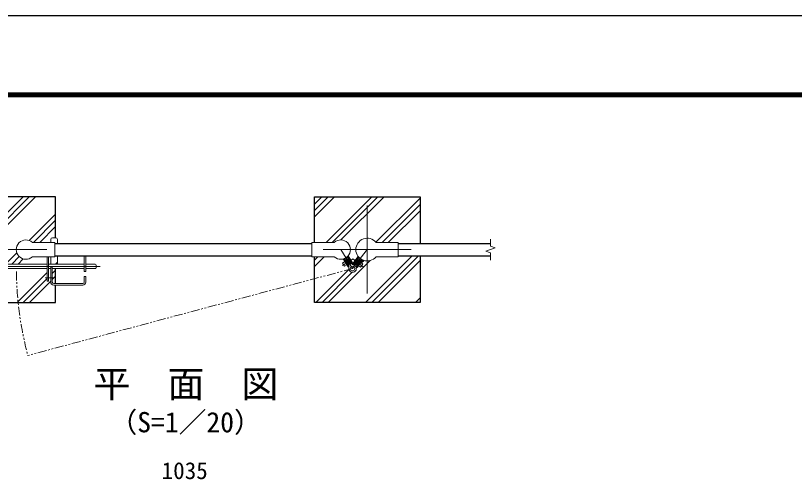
# Model space of a CAD drawing. Units: millimetres, scale not verified. Extents: x -4200 to 4200, y -2970 to 2970.
# Drawn here: x -2583 to -371, y 1652 to 2970 of the extents above; entities that cross this region are included whole.
import ezdxf
from ezdxf.enums import TextEntityAlignment as Align

# ---------------------------------------------------------------- set-up
doc = ezdxf.new("R2010")
doc.units = ezdxf.units.MM
doc.header["$LTSCALE"] = 10
doc.linetypes.add('USER1', pattern=[50.8, 31.75, -6.35, 6.35, -6.35])
doc.linetypes.add('USER2', pattern=[5, 2.5, -0.5, 0.5, -0.5, 0.5, -0.5])
for name, color, linetype, lineweight in [('0-0_D-TTL-TXT', 7, 'Continuous', 25), ('0-1_D-BMK', 2, 'USER1', 13), ('0-2_D-STR1', 1, 'Continuous', 25), ('0-3_D-STR3', 3, 'Continuous', 13), ('0-4_D-DCR-HCH', 7, 'Continuous', 13), ('0-6_D-STR4', 7, 'Continuous', 25), ('0-7_D-STR-DIM', 7, 'Continuous', 13), ('0-C_D-TTL', 7, 'Continuous', 25)]:
    doc.layers.add(name, color=color, linetype=linetype, lineweight=lineweight)
doc.styles.add('ＭＳ ゴシック', font='')
doc.styles.get('ＭＳ ゴシック').set_extended_font_data('MS Gothic')

msp = doc.modelspace()

# ---------------------------------------------------------------- linework, layer by layer
at = {"layer": '0-1_D-BMK'}
for p, q in [((-1584.05, 2429.85), (-1584.05, 2179.85)), ((-2744.05, 2304.85), (-2494.05, 2304.85)), ((-1709.05, 2304.85), (-1459.05, 2304.85)), ((-1659.2, 2304.85), (-1625.78, 2251.04)), ((-1584.05, 2304.85), (-1625.78, 2251.04)), ((-1624.2, 2278.85), (-1654.64, 2259.95)), ((-1624.56, 2278.95), (-1595.11, 2256.11)), ((-2660.36, 2257.15), (-2342.7, 2257.15)), ((-2498.82, 2224.65), (-2473.68, 2224.65))]:
    msp.add_line(p, q, dxfattribs=at)
at = {"layer": '0-1_D-BMK', "linetype": 'USER2'}
msp.add_line((-1625.78, 2251.04), (-2547.79, 2003.98), dxfattribs=at)
msp.add_arc((-1625.78, 2251.04), 954.54, 180.5332, 195, dxfattribs=at)
at = {"layer": '0-2_D-STR1'}
for p, q in [((-2470.9, 2322.35), (-1741.7, 2322.35)), ((-1496.55, 2322.35), (-1234.05, 2322.35)), ((-2470.9, 2287.35), (-1741.7, 2287.35)), ((-1496.55, 2287.35), (-1234.05, 2287.35))]:
    msp.add_line(p, q, dxfattribs=at)
at = {"layer": '0-3_D-STR3'}
for p, q in [((-2534.9, 2325.2), (-2470.9, 2325.2)), ((-2482.9, 2333.65), (-2482.9, 2325.2)), ((-2477.9, 2338.65), (-2468.9, 2338.65)), ((-2463.9, 2333.65), (-2463.9, 2322.35)), ((-1677.69, 2325.2), (-1741.7, 2325.2)), ((-1558.9, 2325.2), (-1496.55, 2325.2)), ((-2488.9, 2284.5), (-2488.9, 2214.65)), ((-2482.9, 2284.5), (-2482.9, 2263.65)), ((-2463.9, 2287.35), (-2463.9, 2263.65)), ((-2387.9, 2287.35), (-2387.9, 2242.15)), ((-2383.4, 2287.35), (-2383.4, 2242.15)), ((-1638.24, 2255.37), (-1652.42, 2278.2)), ((-1636.31, 2256.62), (-1650.13, 2278.89)), ((-1647.8, 2278.91), (-1648.12, 2277.54)), ((-1647.8, 2278.91), (-1641, 2283.14)), ((-1641, 2283.14), (-1639.62, 2282.81)), ((-1640, 2279.63), (-1638.3, 2280.69)), ((-1640, 2279.63), (-1630.51, 2264.34)), ((-1626.11, 2262.95), (-1639.94, 2285.22)), ((-1639.62, 2282.81), (-1627.98, 2264.07)), ((-1624.16, 2264.17), (-1638.31, 2286.96)), ((-1625.02, 2265.55), (-1609.76, 2285.23)), ((-1624.21, 2262.85), (-1608.27, 2283.41)), ((-1610.24, 2279.23), (-1608.66, 2278.01)), ((-1607.31, 2281.38), (-1600.98, 2276.48)), ((-2616.75, 2263.65), (-2493.4, 2263.65)), ((-2488.9, 2263.65), (-2387.9, 2263.65)), ((-2383.4, 2263.65), (-2356.4, 2263.65)), ((-2353.4, 2260.65), (-2353.4, 2253.65)), ((-1654.11, 2266.71), (-1647.73, 2270.66)), ((-1648.3, 2257.36), (-1654.11, 2266.71)), ((-1648.3, 2257.36), (-1641.93, 2261.32)), ((-1648.12, 2277.54), (-1636.48, 2258.79)), ((-1646.8, 2275.41), (-1645.1, 2276.47)), ((-1645.78, 2271.88), (-1644.93, 2272.4)), ((-1645.1, 2276.47), (-1635.6, 2261.18)), ((-1639.13, 2263.06), (-1644.93, 2272.4)), ((-1639.98, 2262.53), (-1639.13, 2263.06)), ((-1636.31, 2256.62), (-1638.26, 2255.41)), ((-1637.3, 2260.12), (-1635.6, 2261.18)), ((-1630.51, 2264.34), (-1628.81, 2265.4)), ((-1626.11, 2262.95), (-1624.16, 2264.17)), ((-1624.21, 2262.85), (-1625.12, 2263.57)), ((-1621.27, 2265.01), (-1619.69, 2263.78)), ((-1608.66, 2278.01), (-1619.69, 2263.78)), ((-1603.92, 2274.33), (-1614.95, 2260.1)), ((-1614.95, 2260.1), (-1613.37, 2258.88)), ((-1614.72, 2255.5), (-1598.78, 2276.06)), ((-1600.81, 2275.08), (-1614.33, 2257.64)), ((-1612.9, 2254.09), (-1596.65, 2275.06)), ((-1611.34, 2261.5), (-1604.6, 2270.19)), ((-1611.34, 2261.5), (-1610.55, 2260.88)), ((-1608.73, 2259.47), (-1602.8, 2254.88)), ((-1604.6, 2270.19), (-1603.81, 2269.58)), ((-1603.92, 2274.33), (-1602.34, 2273.1)), ((-1602.8, 2254.88), (-1596.06, 2263.57)), ((-1601.99, 2268.17), (-1596.06, 2263.57)), ((-1600.98, 2276.48), (-1600.81, 2275.08)), ((-2616.75, 2250.65), (-2493.4, 2250.65)), ((-2488.9, 2250.65), (-2482.9, 2250.65)), ((-2482.9, 2255.65), (-2482.9, 2212.65)), ((-2482.9, 2255.65), (-2478.4, 2255.65)), ((-2478.4, 2255.65), (-2478.4, 2212.65)), ((-2478.4, 2250.65), (-2387.9, 2250.65)), ((-2387.9, 2242.15), (-2383.4, 2242.15)), ((-2383.4, 2250.65), (-2356.4, 2250.65)), ((-1614.72, 2255.5), (-1612.9, 2254.09)), ((-2387.4, 2228.65), (-2387.4, 2212.65)), ((-2387.4, 2228.65), (-2382.9, 2228.65)), ((-2382.9, 2228.65), (-2382.9, 2212.65)), ((-2473.9, 2208.15), (-2391.9, 2208.15)), ((-2473.9, 2203.65), (-2391.9, 2203.65))]:
    msp.add_line(p, q, dxfattribs=at)
for points in [[(-2534.9, 2284.5), (-2470.9, 2284.5), (-2470.9, 2325.2)], [(-1677.69, 2284.5), (-1741.7, 2284.5), (-1741.7, 2325.2)], [(-1558.9, 2284.5), (-1496.55, 2284.5), (-1496.55, 2325.2)], [(-2493.4, 2284.5), (-2493.4, 2214.65), (-2488.9, 2214.65)], [(-1607.31, 2281.38), (-1608.71, 2281.21), (-1622.23, 2263.77)]]:
    msp.add_lwpolyline(points, dxfattribs=at)
msp.add_circle((-1625.78, 2251.04), 6.3, dxfattribs=at)
for centre, radius, start, end in [((-2553.4, 2304.85), 27.5, 47.73142, 312.26858), ((-2477.9, 2333.65), 5, 90, 180), ((-2468.9, 2333.65), 5, 0, 90), ((-1659.2, 2304.85), 27.5, 227.73142, 132.26858), ((-1584.05, 2304.85), 32.35, 38.9806, 321.0194), ((-2356.4, 2260.65), 3, 0, 90), ((-1625.78, 2251.04), 10.8, 161.10578, 82.57528), ((-1640.72, 2256.15), 5, 341.10578, 31.84053), ((-1623.73, 2266.7), 5, 211.84053, 262.57528), ((-1626.18, 2266.83), 5, 281.21846, 322.21032), ((-1610.38, 2254.58), 5, 142.21032, 192.94508), ((-2356.4, 2253.65), 3, 270, 0), ((-2473.9, 2212.65), 9, 180, 270), ((-2473.9, 2212.65), 4.5, 180, 270), ((-2391.9, 2212.65), 4.5, 270, 0), ((-2391.9, 2212.65), 9, 270, 0)]:
    msp.add_arc(centre, radius, start, end, dxfattribs=at)
at = {"layer": '0-4_D-DCR-HCH'}
for p, q in [((-2690.94, 2325.2), (-2561.29, 2454.85)), ((-2673.26, 2325.2), (-2543.61, 2454.85)), ((-2655.58, 2325.2), (-2525.93, 2454.85)), ((-1734.05, 2398.21), (-1677.4, 2454.85)), ((-1734.05, 2415.89), (-1695.08, 2454.85)), ((-1734.05, 2433.57), (-1712.76, 2454.85)), ((-1700.99, 2325.2), (-1571.34, 2454.85)), ((-1683.31, 2325.2), (-1553.66, 2454.85)), ((-1658.51, 2332.33), (-1535.98, 2454.85)), ((-1559.23, 2325.54), (-1434.05, 2450.72)), ((-1541.89, 2325.2), (-1434.05, 2433.05)), ((-1524.21, 2325.2), (-1434.05, 2415.37)), ((-2544.03, 2330.69), (-2469.05, 2405.67)), ((-2531.84, 2325.2), (-2469.05, 2388)), ((-2514.16, 2325.2), (-2469.05, 2370.32)), ((-2611.07, 2263.65), (-2579.18, 2295.54)), ((-2593.39, 2263.65), (-2572.16, 2284.88)), ((-2575.71, 2263.65), (-2560.87, 2278.49)), ((-1734.05, 2256.79), (-1706.33, 2284.5)), ((-1734.05, 2274.47), (-1724.01, 2284.5)), ((-1588.5, 2154.85), (-1456, 2287.35)), ((-1570.82, 2154.85), (-1438.32, 2287.35)), ((-2469.65, 2263.65), (-2463.9, 2269.4)), ((-1694.56, 2154.85), (-1575.67, 2273.74)), ((-1612.57, 2254.53), (-1608.1, 2258.99)), ((-1600.26, 2266.83), (-1593.15, 2273.95)), ((-1553.14, 2154.85), (-1434.05, 2273.95)), ((-2478.4, 2237.23), (-2469.05, 2246.58)), ((-1712.24, 2154.85), (-1626.77, 2240.32)), ((-1615.06, 2252.03), (-1612.96, 2254.13)), ((-2560.77, 2154.85), (-2493.4, 2222.23)), ((-2543.09, 2154.85), (-2482.9, 2215.05)), ((-2478.4, 2219.55), (-2469.05, 2228.9)), ((-1447.07, 2154.85), (-1434.05, 2167.88))]:
    msp.add_line(p, q, dxfattribs=at)
for points in [[(-2578.45, 2154.85), (-2575.6, 2157.7), (-2493.4, 2239.9)], [(-1729.92, 2154.85), (-1636.65, 2248.12), (-1636.26, 2248.51)]]:
    msp.add_lwpolyline(points, dxfattribs=at)
at = {"layer": '0-6_D-STR4'}
for p, q in [((-1434.05, 2454.85), (-1434.05, 2322.35)), ((-2469.05, 2208.15), (-2469.05, 2250.65))]:
    msp.add_line(p, q, dxfattribs=at)
for points in [[(-2469.05, 2338.65), (-2469.05, 2454.85), (-2769.05, 2454.85)], [(-1734.05, 2325.2), (-1734.05, 2454.85), (-1434.05, 2454.85)], [(-2769.05, 2287.35), (-2769.05, 2154.85), (-2469.05, 2154.85), (-2469.05, 2203.65)], [(-1434.05, 2287.35), (-1434.05, 2154.85), (-1734.05, 2154.85), (-1734.05, 2284.5)]]:
    msp.add_lwpolyline(points, dxfattribs=at)
at = {"layer": '0-7_D-STR-DIM'}
for p, q in [((-1234.05, 2314.47), (-1234.05, 2334.85)), ((-1247.26, 2300.04), (-1220.83, 2309.66)), ((-1220.83, 2309.66), (-1234.05, 2314.47)), ((-1234.05, 2295.23), (-1247.26, 2300.04)), ((-1234.05, 2274.85), (-1234.05, 2295.23))]:
    msp.add_line(p, q, dxfattribs=at)
at = {"layer": '0-C_D-TTL', "color": 2}
msp.add_lwpolyline([(-4200, 2970), (4200, 2970), (4200, -2970), (-4200, -2970)], close=True, dxfattribs=at)
at = {"layer": '0-C_D-TTL'}
for points in [[(-3930, 2750), (3930, 2750), (3930, -2750), (-3930, -2750)], [(-3927.5, 2747.5), (3927.5, 2747.5), (3927.5, -2747.5), (-3927.5, -2747.5)], [(-3925, 2745), (3925, 2745), (3925, -2745), (-3925, -2745)], [(-3922.5, 2742.5), (3922.5, 2742.5), (3922.5, -2742.5), (-3922.5, -2742.5)], [(-3920, 2740), (3920, 2740), (3920, -2740), (-3920, -2740)]]:
    msp.add_lwpolyline(points, close=True, dxfattribs=at)

# ---------------------------------------------------------------- texts
at = {"layer": '0-0_D-TTL-TXT', "style": 'ＭＳ ゴシック'}
for s, height, p in [('平\u3000面\u3000図', 76.98, (-2361.44, 1861.33)), ('（S=1／20）', 57.7, (-2315.96, 1768.13))]:
    msp.add_text(s, height=height, dxfattribs=at).set_placement(p, align=Align.BOTTOM_LEFT)
at = {"layer": '0-7_D-STR-DIM', "style": 'ＭＳ ゴシック'}
msp.add_text('1035', height=48.09, dxfattribs=at).set_placement((-2167.8, 1638.12), align=Align.BOTTOM_LEFT)

doc.saveas('drawing.dxf')
